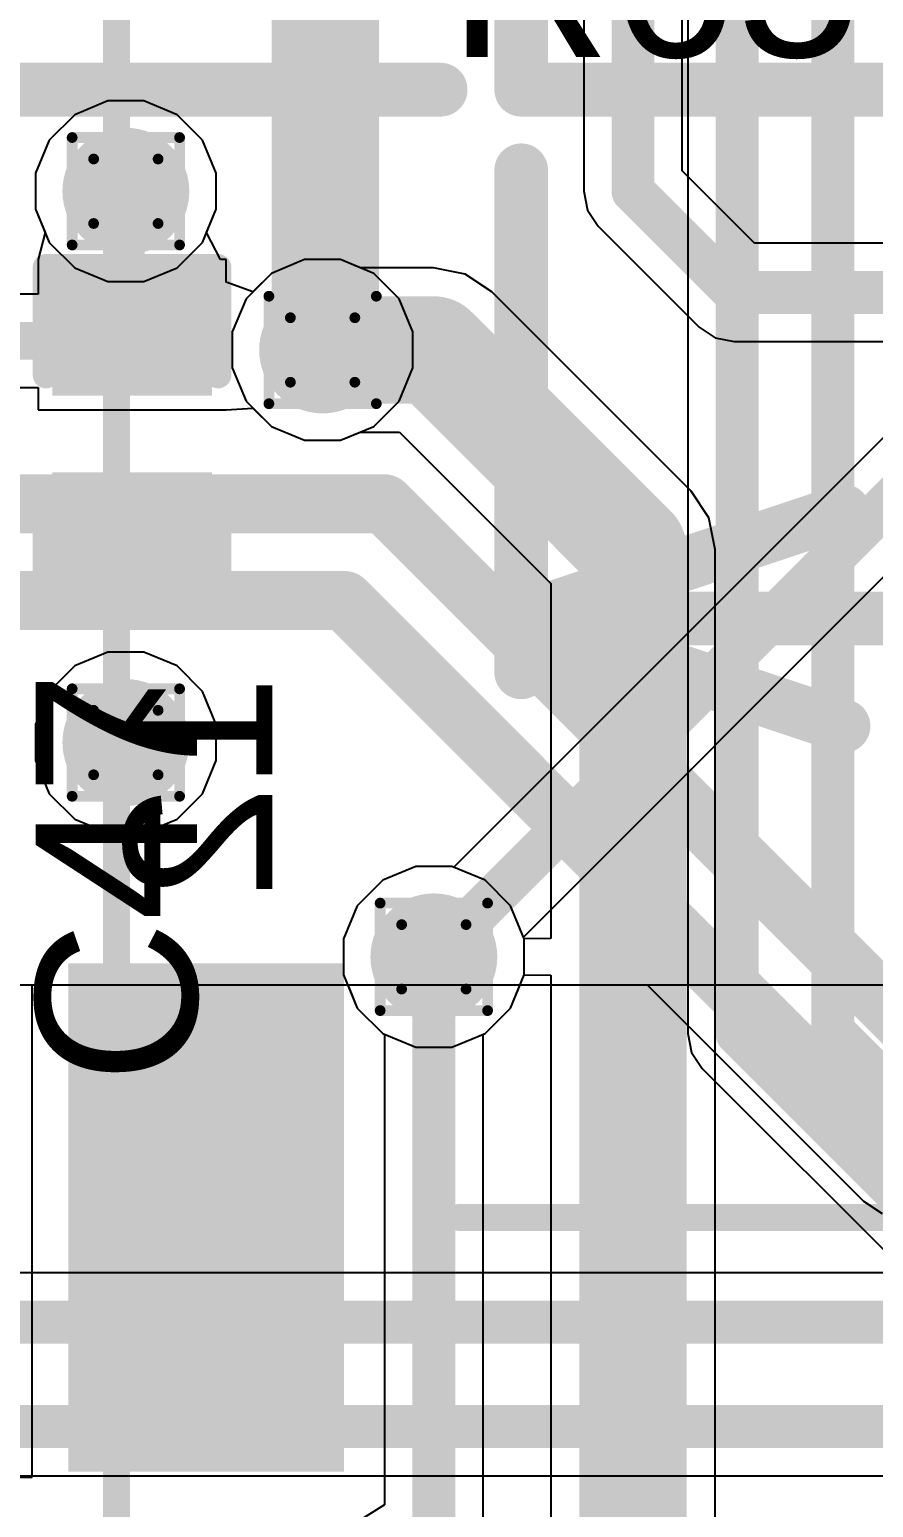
# Model space of a CAD drawing. Header units: inches. Extents: x -6 to 5433, y -4 to 5447.
# Drawn here: x 32.17 to 36.16, y 4.8 to 11.78 of the extents above; entities that cross this region are included whole.
import ezdxf

# ---------------------------------------------------------------- set-up
doc = ezdxf.new("R2010")
doc.units = ezdxf.units.IN
for name, color, linetype in [('Bottom Layer', 5, 'Continuous'), ('Bottom Overlay', 54, 'Continuous'), ('Bottom Paste', 16, 'Continuous'), ('Bottom Solder', 6, 'Continuous'), ('Dimensions', 6, 'Continuous'), ('Drill Drawing', 1, 'Continuous'), ('Ground', 16, 'Continuous'), ('Mechanical 4', 56, 'Continuous'), ('Power', 76, 'Continuous'), ('Top Layer', 1, 'Continuous'), ('Top Overlay', 2, 'Continuous'), ('Top Paste', 8, 'Continuous'), ('Top Solder', 216, 'Continuous'), ('Via Holes', 16, 'Continuous')]:
    doc.layers.add(name, color=color, linetype=linetype)
doc.styles.add('Arial', font='', dxfattribs={"height": 0.2})
doc.styles.get('Arial').set_extended_font_data('Arial')

msp = doc.modelspace()

# ---------------------------------------------------------------- hatches: boundary and pattern name
at = {"layer": 'Bottom Layer'}
h = msp.add_hatch(color=5, dxfattribs=at)
edge = h.paths.add_edge_path()
edge.add_arc((32.6278748, 11.01995764), 0.2999994, 0, 360)
h = msp.add_hatch(color=5, dxfattribs=at)
edge = h.paths.add_edge_path()
edge.add_arc((33.55814726, 10.26969752), 0.2999994, 0, 360)
h = msp.add_hatch(color=5, dxfattribs=at)
edge = h.paths.add_edge_path()
edge.add_arc((32.6278748, 8.413965899999999), 0.2999994, 0, 360)
h = msp.add_hatch(color=5, dxfattribs=at)
edge = h.paths.add_edge_path()
edge.add_arc((34.0841584, 7.400963099999999), 0.2999994, 0, 360)
msp.add_hatch(color=5, dxfattribs=at).paths.add_polyline_path([(33.55814598999999, 7.26905074), (33.55814598999999, 5.069050059999999), (32.45814565, 5.069050059999999), (32.45814565, 7.26905074)])
at = {"layer": 'Bottom Paste'}
msp.add_hatch(color=16, dxfattribs=at).paths.add_polyline_path([(33.55814598999999, 7.26905074), (33.55814598999999, 5.069050059999999), (32.45814565, 5.069050059999999), (32.45814565, 7.26905074)])
at = {"layer": 'Bottom Solder'}
msp.add_hatch(color=6, dxfattribs=at).paths.add_polyline_path([(33.65974599, 7.37065074), (33.65974599, 4.967450059999999), (32.35654565, 4.967450059999999), (32.35654565, 7.37065074)])
at = {"layer": 'Ground'}
h = msp.add_hatch(color=16, dxfattribs=at)
edge = h.paths.add_edge_path()
edge.add_arc((32.6278748, 11.01995764), 0.2999994, 0, 360)
h = msp.add_hatch(color=16, dxfattribs=at)
edge = h.paths.add_edge_path()
edge.add_arc((33.55814726, 10.26969752), 0.2999994, 0, 360)
h = msp.add_hatch(color=16, dxfattribs=at)
edge = h.paths.add_edge_path()
edge.add_arc((32.6278748, 8.413965899999999), 0.2999994, 0, 360)
h = msp.add_hatch(color=16, dxfattribs=at)
edge = h.paths.add_edge_path()
edge.add_arc((34.0841584, 7.400963099999999), 0.2999994, 0, 360)
at = {"layer": 'Power'}
h = msp.add_hatch(color=76, dxfattribs=at)
edge = h.paths.add_edge_path()
edge.add_arc((32.6278748, 11.01995764), 0.2999994, 0, 360)
h = msp.add_hatch(color=76, dxfattribs=at)
edge = h.paths.add_edge_path()
edge.add_arc((33.55814726, 10.26969752), 0.2999994, 0, 360)
h = msp.add_hatch(color=76, dxfattribs=at)
edge = h.paths.add_edge_path()
edge.add_arc((32.6278748, 8.413965899999999), 0.2999994, 0, 360)
h = msp.add_hatch(color=76, dxfattribs=at)
edge = h.paths.add_edge_path()
edge.add_arc((34.0841584, 7.400963099999999), 0.2999994, 0, 360)
at = {"layer": 'Top Layer'}
h = msp.add_hatch(color=1, dxfattribs=at)
edge = h.paths.add_edge_path()
edge.add_arc((32.6278748, 11.01995764), 0.2999994, 0, 360)
for points in [[(32.33965592, 10.5709339), (32.97465592, 10.5709339), (32.97465592, 10.1137339), (32.33965592, 10.1137339)], [(32.33965592, 9.631133899999998), (32.97465592, 9.631133899999998), (32.97465592, 9.1739339), (32.33965592, 9.1739339)]]:
    msp.add_hatch(color=1, dxfattribs=at).paths.add_polyline_path(points)
h = msp.add_hatch(color=1, dxfattribs=at)
edge = h.paths.add_edge_path()
edge.add_arc((33.55814726, 10.26969752), 0.2999994, 0, 360)
h = msp.add_hatch(color=1, dxfattribs=at)
edge = h.paths.add_edge_path()
edge.add_arc((32.6278748, 8.413965899999999), 0.2999994, 0, 360)
h = msp.add_hatch(color=1, dxfattribs=at)
edge = h.paths.add_edge_path()
edge.add_arc((34.0841584, 7.400963099999999), 0.2999994, 0, 360)
at = {"layer": 'Top Paste'}
for points in [[(32.33965592, 10.5709339), (32.97465592, 10.5709339), (32.97465592, 10.1137339), (32.33965592, 10.1137339)], [(32.33965592, 9.631133899999998), (32.97465592, 9.631133899999998), (32.97465592, 9.1739339), (32.33965592, 9.1739339)]]:
    msp.add_hatch(color=8, dxfattribs=at).paths.add_polyline_path(points)
at = {"layer": 'Top Solder'}
for points in [[(32.27965604, 10.63093378), (33.0346558, 10.63093378), (33.0346558, 10.05373402), (32.27965604, 10.05373402)], [(32.27965604, 9.69113378), (33.0346558, 9.69113378), (33.0346558, 9.113934019999999), (32.27965604, 9.113934019999999)]]:
    msp.add_hatch(color=216, dxfattribs=at).paths.add_polyline_path(points)
at = {"layer": 'Via Holes'}
h = msp.add_hatch(color=7, dxfattribs=at)
edge = h.paths.add_edge_path()
edge.add_arc((32.6278748, 11.01995764), 0.1499997, 0, 360)
h = msp.add_hatch(color=7, dxfattribs=at)
edge = h.paths.add_edge_path()
edge.add_arc((33.55814726, 10.26969752), 0.1499997, 0, 360)
h = msp.add_hatch(color=7, dxfattribs=at)
edge = h.paths.add_edge_path()
edge.add_arc((32.6278748, 8.413965899999999), 0.1499997, 0, 360)
h = msp.add_hatch(color=7, dxfattribs=at)
edge = h.paths.add_edge_path()
edge.add_arc((34.0841584, 7.400963099999999), 0.1499997, 0, 360)

# ---------------------------------------------------------------- linework, layer by layer
at = {"layer": 'Bottom Layer'}
for p, q in [((18.45814698, 7.26905074), (36.28905112, 7.26905074)), ((32.18514518, 4.94205006), (32.18514518, 7.26905074)), ((32.18514518, 7.26905074), (33.67661794, 7.26905074)), ((33.67661794, 7.26905074), (33.72216776, 7.159089059999999)), ((34.44614903999999, 7.159089059999999), (34.49169886, 7.26905074)), ((34.49169886, 7.26905074), (35.09310482, 7.26905074)), ((35.09310482, 7.26905074), (36.11552847999999, 6.24662708)), ((33.72216776, 7.159089059999999), (33.84228436, 7.03897246)), ((34.32603244, 7.03897246), (34.44614903999999, 7.159089059999999)), ((33.84228436, 7.03897246), (33.8511134, 7.035314859999999)), ((33.8511134, 7.035314859999999), (33.8511134, 4.80992688)), ((34.31726944, 7.0353428), (34.32603244, 7.03897246)), ((34.31726944, -0.58097674), (34.31726944, 7.0353428)), ((36.11552847999999, 6.24662708), (36.11553356, 6.24661946)), ((36.11553356, 6.24661946), (36.20375284, 6.18767368)), ((30.83114738, 4.94205006), (32.18514518, 4.94205006)), ((33.8511134, 4.80992688), (33.72411086, 4.7325661))]:
    msp.add_line(p, q, dxfattribs=at)
for points in [[(33.57103522, 10.28258548, 0.508, 0.508, 0), (33.57103522, 16.85513012, 0.508, 0.508, 0)], [(33.55814726, 10.26969752, 0.508, 0.508, 0), (33.57103522, 10.28258548, 0.508, 0.508, 0)], [(31.5350144, 9.5422339, 0.2794, 0.2794, 0), (33.85105752, 9.5422339, 0.2794, 0.2794, 0)], [(33.85105752, 9.5422339, 0.2794, 0.2794, 0), (36.49719142, 6.8961, 0.2794, 0.2794, 0)], [(22.99839444, 9.085033899999999, 0.2794, 0.2794, 0), (33.6616802, 9.085033899999999, 0.2794, 0.2794, 0)], [(33.6616802, 9.085033899999999, 0.2794, 0.2794, 0), (36.3078141, 6.438899999999999, 0.2794, 0.2794, 0)], [(34.0841584, 7.400963099999999, 0.2032, 0.2032, 0), (34.08419142, 7.400930079999999, 0.2032, 0.2032, 0)], [(34.08419142, -0.63071502, 0.2032, 0.2032, 0), (34.08419142, 7.400930079999999, 0.2032, 0.2032, 0)]]:
    msp.add_lwpolyline(points, format="xyseb", dxfattribs=at)
for points in [[(33.43114726, 10.26969752, 0.254, 0.254, 1), (33.68514725999999, 10.26969752, 0.254, 0.254, 1)], [(33.44403522, 10.28258548, 0.254, 0.254, 1), (33.69803522, 10.28258548, 0.254, 0.254, 1)], [(33.44403522, 10.28258548, 0.254, 0.254, 1), (33.69803522, 10.28258548, 0.254, 0.254, 1)], [(33.78120752, 9.5422339, 0.1397, 0.1397, 1), (33.92090751999999, 9.5422339, 0.1397, 0.1397, 1)], [(33.78120752, 9.5422339, 0.1397, 0.1397, 1), (33.92090751999999, 9.5422339, 0.1397, 0.1397, 1)], [(33.5918302, 9.085033899999999, 0.1397, 0.1397, 1), (33.7315302, 9.085033899999999, 0.1397, 0.1397, 1)], [(33.5918302, 9.085033899999999, 0.1397, 0.1397, 1), (33.7315302, 9.085033899999999, 0.1397, 0.1397, 1)], [(34.0333584, 7.400963099999999, 0.1016, 0.1016, 1), (34.1349584, 7.400963099999999, 0.1016, 0.1016, 1)], [(34.03339142, 7.400930079999999, 0.1016, 0.1016, 1), (34.13499142, 7.400930079999999, 0.1016, 0.1016, 1)], [(34.03339142, 7.400930079999999, 0.1016, 0.1016, 1), (34.13499142, 7.400930079999999, 0.1016, 0.1016, 1)]]:
    msp.add_lwpolyline(points, format="xyseb", close=True, dxfattribs=at)
at = {"layer": 'Bottom Overlay'}
msp.add_lwpolyline([(34.20397527999999, 6.1690504, 0.127, 0.127, 0), (36.25814694, 6.1690504, 0.127, 0.127, 0)], format="xyseb", dxfattribs=at)
msp.add_lwpolyline([(34.17222528, 6.1690504, 0.0635, 0.0635, 1), (34.23572528, 6.1690504, 0.0635, 0.0635, 1)], format="xyseb", close=True, dxfattribs=at)
at = {"layer": 'Dimensions'}
msp.add_lwpolyline([(32.58323176, 0.9964597799999999, 0.127, 0.127, 0), (32.58323176, 29.99498954, 0.127, 0.127, 0)], format="xyseb", dxfattribs=at)
at = {"layer": 'Drill Drawing'}
for points in [[(32.3738748, 11.27395764, 0.0508, 0.0508, 0), (32.8818748, 11.27395764, 0.0508, 0.0508, 0)], [(32.3738748, 10.76595764, 0.0508, 0.0508, 0), (32.3738748, 11.27395764, 0.0508, 0.0508, 0)], [(32.8818748, 10.76595764, 0.0508, 0.0508, 0), (32.8818748, 11.27395764, 0.0508, 0.0508, 0)], [(32.4754748, 11.17235764, 0.0508, 0.0508, 0), (32.7802748, 11.17235764, 0.0508, 0.0508, 0)], [(32.4754748, 10.86755764, 0.0508, 0.0508, 0), (32.4754748, 11.17235764, 0.0508, 0.0508, 0)], [(32.7802748, 10.86755764, 0.0508, 0.0508, 0), (32.7802748, 11.17235764, 0.0508, 0.0508, 0)], [(32.4754748, 10.86755764, 0.0508, 0.0508, 0), (32.7802748, 10.86755764, 0.0508, 0.0508, 0)], [(32.3738748, 10.76595764, 0.0508, 0.0508, 0), (32.8818748, 10.76595764, 0.0508, 0.0508, 0)], [(33.30414726, 10.52369752, 0.0508, 0.0508, 0), (33.81214726, 10.52369752, 0.0508, 0.0508, 0)], [(33.30414726, 10.01569752, 0.0508, 0.0508, 0), (33.30414726, 10.52369752, 0.0508, 0.0508, 0)], [(33.81214726, 10.01569752, 0.0508, 0.0508, 0), (33.81214726, 10.52369752, 0.0508, 0.0508, 0)], [(33.40574726, 10.42209752, 0.0508, 0.0508, 0), (33.71054726, 10.42209752, 0.0508, 0.0508, 0)], [(33.40574726, 10.11729752, 0.0508, 0.0508, 0), (33.40574726, 10.42209752, 0.0508, 0.0508, 0)], [(33.71054726, 10.11729752, 0.0508, 0.0508, 0), (33.71054726, 10.42209752, 0.0508, 0.0508, 0)], [(33.40574726, 10.11729752, 0.0508, 0.0508, 0), (33.71054726, 10.11729752, 0.0508, 0.0508, 0)], [(33.30414726, 10.01569752, 0.0508, 0.0508, 0), (33.81214726, 10.01569752, 0.0508, 0.0508, 0)], [(32.3738748, 8.6679659, 0.0508, 0.0508, 0), (32.8818748, 8.6679659, 0.0508, 0.0508, 0)], [(32.3738748, 8.1599659, 0.0508, 0.0508, 0), (32.3738748, 8.6679659, 0.0508, 0.0508, 0)], [(32.8818748, 8.1599659, 0.0508, 0.0508, 0), (32.8818748, 8.6679659, 0.0508, 0.0508, 0)], [(32.4754748, 8.5663659, 0.0508, 0.0508, 0), (32.7802748, 8.5663659, 0.0508, 0.0508, 0)], [(32.4754748, 8.261565899999999, 0.0508, 0.0508, 0), (32.4754748, 8.5663659, 0.0508, 0.0508, 0)], [(32.7802748, 8.261565899999999, 0.0508, 0.0508, 0), (32.7802748, 8.5663659, 0.0508, 0.0508, 0)], [(32.4754748, 8.261565899999999, 0.0508, 0.0508, 0), (32.7802748, 8.261565899999999, 0.0508, 0.0508, 0)], [(32.3738748, 8.1599659, 0.0508, 0.0508, 0), (32.8818748, 8.1599659, 0.0508, 0.0508, 0)], [(33.83015839999999, 7.6549631, 0.0508, 0.0508, 0), (34.3381584, 7.6549631, 0.0508, 0.0508, 0)], [(33.83015839999999, 7.146963099999999, 0.0508, 0.0508, 0), (33.83015839999999, 7.6549631, 0.0508, 0.0508, 0)], [(34.3381584, 7.146963099999999, 0.0508, 0.0508, 0), (34.3381584, 7.6549631, 0.0508, 0.0508, 0)], [(33.9317584, 7.553363099999999, 0.0508, 0.0508, 0), (34.2365584, 7.553363099999999, 0.0508, 0.0508, 0)], [(33.9317584, 7.248563099999999, 0.0508, 0.0508, 0), (33.9317584, 7.553363099999999, 0.0508, 0.0508, 0)], [(34.2365584, 7.248563099999999, 0.0508, 0.0508, 0), (34.2365584, 7.553363099999999, 0.0508, 0.0508, 0)], [(33.9317584, 7.248563099999999, 0.0508, 0.0508, 0), (34.2365584, 7.248563099999999, 0.0508, 0.0508, 0)], [(33.83015839999999, 7.146963099999999, 0.0508, 0.0508, 0), (34.3381584, 7.146963099999999, 0.0508, 0.0508, 0)]]:
    msp.add_lwpolyline(points, format="xyseb", dxfattribs=at)
for points in [[(32.3611748, 11.27395764, 0.0254, 0.0254, 1), (32.3865748, 11.27395764, 0.0254, 0.0254, 1)], [(32.3611748, 11.27395764, 0.0254, 0.0254, 1), (32.3865748, 11.27395764, 0.0254, 0.0254, 1)], [(32.8691748, 11.27395764, 0.0254, 0.0254, 1), (32.89457479999999, 11.27395764, 0.0254, 0.0254, 1)], [(32.8691748, 11.27395764, 0.0254, 0.0254, 1), (32.89457479999999, 11.27395764, 0.0254, 0.0254, 1)], [(32.4627748, 11.17235764, 0.0254, 0.0254, 1), (32.4881748, 11.17235764, 0.0254, 0.0254, 1)], [(32.4627748, 11.17235764, 0.0254, 0.0254, 1), (32.4881748, 11.17235764, 0.0254, 0.0254, 1)], [(32.7675748, 11.17235764, 0.0254, 0.0254, 1), (32.7929748, 11.17235764, 0.0254, 0.0254, 1)], [(32.7675748, 11.17235764, 0.0254, 0.0254, 1), (32.7929748, 11.17235764, 0.0254, 0.0254, 1)], [(32.4627748, 10.86755764, 0.0254, 0.0254, 1), (32.4881748, 10.86755764, 0.0254, 0.0254, 1)], [(32.4627748, 10.86755764, 0.0254, 0.0254, 1), (32.4881748, 10.86755764, 0.0254, 0.0254, 1)], [(32.7675748, 10.86755764, 0.0254, 0.0254, 1), (32.7929748, 10.86755764, 0.0254, 0.0254, 1)], [(32.7675748, 10.86755764, 0.0254, 0.0254, 1), (32.7929748, 10.86755764, 0.0254, 0.0254, 1)], [(32.3611748, 10.76595764, 0.0254, 0.0254, 1), (32.3865748, 10.76595764, 0.0254, 0.0254, 1)], [(32.3611748, 10.76595764, 0.0254, 0.0254, 1), (32.3865748, 10.76595764, 0.0254, 0.0254, 1)], [(32.8691748, 10.76595764, 0.0254, 0.0254, 1), (32.89457479999999, 10.76595764, 0.0254, 0.0254, 1)], [(32.8691748, 10.76595764, 0.0254, 0.0254, 1), (32.89457479999999, 10.76595764, 0.0254, 0.0254, 1)], [(33.29144726, 10.52369752, 0.0254, 0.0254, 1), (33.31684726, 10.52369752, 0.0254, 0.0254, 1)], [(33.29144726, 10.52369752, 0.0254, 0.0254, 1), (33.31684726, 10.52369752, 0.0254, 0.0254, 1)], [(33.79944725999999, 10.52369752, 0.0254, 0.0254, 1), (33.82484726, 10.52369752, 0.0254, 0.0254, 1)], [(33.79944725999999, 10.52369752, 0.0254, 0.0254, 1), (33.82484726, 10.52369752, 0.0254, 0.0254, 1)], [(33.39304726, 10.42209752, 0.0254, 0.0254, 1), (33.41844726, 10.42209752, 0.0254, 0.0254, 1)], [(33.39304726, 10.42209752, 0.0254, 0.0254, 1), (33.41844726, 10.42209752, 0.0254, 0.0254, 1)], [(33.69784726, 10.42209752, 0.0254, 0.0254, 1), (33.72324726, 10.42209752, 0.0254, 0.0254, 1)], [(33.69784726, 10.42209752, 0.0254, 0.0254, 1), (33.72324726, 10.42209752, 0.0254, 0.0254, 1)], [(33.39304726, 10.11729752, 0.0254, 0.0254, 1), (33.41844726, 10.11729752, 0.0254, 0.0254, 1)], [(33.39304726, 10.11729752, 0.0254, 0.0254, 1), (33.41844726, 10.11729752, 0.0254, 0.0254, 1)], [(33.69784726, 10.11729752, 0.0254, 0.0254, 1), (33.72324726, 10.11729752, 0.0254, 0.0254, 1)], [(33.69784726, 10.11729752, 0.0254, 0.0254, 1), (33.72324726, 10.11729752, 0.0254, 0.0254, 1)], [(33.29144726, 10.01569752, 0.0254, 0.0254, 1), (33.31684726, 10.01569752, 0.0254, 0.0254, 1)], [(33.29144726, 10.01569752, 0.0254, 0.0254, 1), (33.31684726, 10.01569752, 0.0254, 0.0254, 1)], [(33.79944725999999, 10.01569752, 0.0254, 0.0254, 1), (33.82484726, 10.01569752, 0.0254, 0.0254, 1)], [(33.79944725999999, 10.01569752, 0.0254, 0.0254, 1), (33.82484726, 10.01569752, 0.0254, 0.0254, 1)], [(32.3611748, 8.6679659, 0.0254, 0.0254, 1), (32.3865748, 8.6679659, 0.0254, 0.0254, 1)], [(32.3611748, 8.6679659, 0.0254, 0.0254, 1), (32.3865748, 8.6679659, 0.0254, 0.0254, 1)], [(32.8691748, 8.6679659, 0.0254, 0.0254, 1), (32.89457479999999, 8.6679659, 0.0254, 0.0254, 1)], [(32.8691748, 8.6679659, 0.0254, 0.0254, 1), (32.89457479999999, 8.6679659, 0.0254, 0.0254, 1)], [(32.4627748, 8.5663659, 0.0254, 0.0254, 1), (32.4881748, 8.5663659, 0.0254, 0.0254, 1)], [(32.4627748, 8.5663659, 0.0254, 0.0254, 1), (32.4881748, 8.5663659, 0.0254, 0.0254, 1)], [(32.7675748, 8.5663659, 0.0254, 0.0254, 1), (32.7929748, 8.5663659, 0.0254, 0.0254, 1)], [(32.7675748, 8.5663659, 0.0254, 0.0254, 1), (32.7929748, 8.5663659, 0.0254, 0.0254, 1)], [(32.4627748, 8.261565899999999, 0.0254, 0.0254, 1), (32.4881748, 8.261565899999999, 0.0254, 0.0254, 1)], [(32.4627748, 8.261565899999999, 0.0254, 0.0254, 1), (32.4881748, 8.261565899999999, 0.0254, 0.0254, 1)], [(32.7675748, 8.261565899999999, 0.0254, 0.0254, 1), (32.7929748, 8.261565899999999, 0.0254, 0.0254, 1)], [(32.7675748, 8.261565899999999, 0.0254, 0.0254, 1), (32.7929748, 8.261565899999999, 0.0254, 0.0254, 1)], [(32.3611748, 8.1599659, 0.0254, 0.0254, 1), (32.3865748, 8.1599659, 0.0254, 0.0254, 1)], [(32.3611748, 8.1599659, 0.0254, 0.0254, 1), (32.3865748, 8.1599659, 0.0254, 0.0254, 1)], [(32.8691748, 8.1599659, 0.0254, 0.0254, 1), (32.89457479999999, 8.1599659, 0.0254, 0.0254, 1)], [(32.8691748, 8.1599659, 0.0254, 0.0254, 1), (32.89457479999999, 8.1599659, 0.0254, 0.0254, 1)], [(33.8174584, 7.6549631, 0.0254, 0.0254, 1), (33.8428584, 7.6549631, 0.0254, 0.0254, 1)], [(33.8174584, 7.6549631, 0.0254, 0.0254, 1), (33.8428584, 7.6549631, 0.0254, 0.0254, 1)], [(34.3254584, 7.6549631, 0.0254, 0.0254, 1), (34.35085839999999, 7.6549631, 0.0254, 0.0254, 1)], [(34.3254584, 7.6549631, 0.0254, 0.0254, 1), (34.35085839999999, 7.6549631, 0.0254, 0.0254, 1)], [(33.9190584, 7.553363099999999, 0.0254, 0.0254, 1), (33.94445839999999, 7.553363099999999, 0.0254, 0.0254, 1)], [(33.9190584, 7.553363099999999, 0.0254, 0.0254, 1), (33.94445839999999, 7.553363099999999, 0.0254, 0.0254, 1)], [(34.2238584, 7.553363099999999, 0.0254, 0.0254, 1), (34.2492584, 7.553363099999999, 0.0254, 0.0254, 1)], [(34.2238584, 7.553363099999999, 0.0254, 0.0254, 1), (34.2492584, 7.553363099999999, 0.0254, 0.0254, 1)], [(33.9190584, 7.248563099999999, 0.0254, 0.0254, 1), (33.94445839999999, 7.248563099999999, 0.0254, 0.0254, 1)], [(33.9190584, 7.248563099999999, 0.0254, 0.0254, 1), (33.94445839999999, 7.248563099999999, 0.0254, 0.0254, 1)], [(34.2238584, 7.248563099999999, 0.0254, 0.0254, 1), (34.2492584, 7.248563099999999, 0.0254, 0.0254, 1)], [(34.2238584, 7.248563099999999, 0.0254, 0.0254, 1), (34.2492584, 7.248563099999999, 0.0254, 0.0254, 1)], [(33.8174584, 7.146963099999999, 0.0254, 0.0254, 1), (33.8428584, 7.146963099999999, 0.0254, 0.0254, 1)], [(33.8174584, 7.146963099999999, 0.0254, 0.0254, 1), (33.8428584, 7.146963099999999, 0.0254, 0.0254, 1)], [(34.3254584, 7.146963099999999, 0.0254, 0.0254, 1), (34.35085839999999, 7.146963099999999, 0.0254, 0.0254, 1)], [(34.3254584, 7.146963099999999, 0.0254, 0.0254, 1), (34.35085839999999, 7.146963099999999, 0.0254, 0.0254, 1)]]:
    msp.add_lwpolyline(points, format="xyseb", close=True, dxfattribs=at)
at = {"layer": 'Ground'}
for p, q in [((35.28496626, 23.42143906), (35.28496626, 7.03789296)), ((32.54293974, 11.44695704), (32.38600076, 11.38194828)), ((32.71280985999999, 11.44695704), (32.54293974, 11.44695704)), ((32.86974883999999, 11.38194828), (32.71280985999999, 11.44695704)), ((32.38600076, 11.38194828), (32.26588416, 11.26183168)), ((32.98986544, 11.26183168), (32.86974883999999, 11.38194828)), ((32.26588416, 11.26183168), (32.2008754, 11.1048927)), ((33.05487419999999, 11.1048927), (32.98986544, 11.26183168)), ((32.2008754, 11.1048927), (32.2008754, 10.93502258)), ((33.05487419999999, 10.93502258), (33.05487419999999, 11.1048927)), ((32.2008754, 10.93502258), (32.26588416, 10.7780836)), ((32.98986544, 10.7780836), (33.05487419999999, 10.93502258)), ((32.26588416, 10.7780836), (32.38600076, 10.657967)), ((32.86974883999999, 10.657967), (32.98986544, 10.7780836)), ((33.4732122, 10.69669692), (33.31627321999999, 10.63168816)), ((33.64308232, 10.69669692), (33.4732122, 10.69669692)), ((33.8000213, 10.63168816), (33.64308232, 10.69669692)), ((32.38600076, 10.657967), (32.54293974, 10.59295824)), ((32.71280985999999, 10.59295824), (32.86974883999999, 10.657967)), ((33.31627321999999, 10.63168816), (33.19615662, 10.51157156)), ((33.9201379, 10.51157156), (33.8000213, 10.63168816)), ((32.54293974, 10.59295824), (32.71280985999999, 10.59295824)), ((33.19615662, 10.51157156), (33.13114786, 10.35463258)), ((33.98514666, 10.35463258), (33.9201379, 10.51157156)), ((33.13114786, 10.35463258), (33.13114786, 10.18476246)), ((33.98514666, 10.18476246), (33.98514666, 10.35463258)), ((33.13114786, 10.18476246), (33.19615662, 10.02782348)), ((33.9201379, 10.02782348), (33.98514666, 10.18476246)), ((33.19615662, 10.02782348), (33.31627321999999, 9.90770688)), ((33.8000213, 9.90770688), (33.9201379, 10.02782348)), ((33.31627321999999, 9.90770688), (33.4732122, 9.84269812)), ((33.64308232, 9.84269812), (33.8000213, 9.90770688)), ((33.4732122, 9.84269812), (33.64308232, 9.84269812)), ((33.99922334, 7.8279625), (33.84228436, 7.762953739999999)), ((34.16909346, 7.8279625), (33.99922334, 7.8279625)), ((34.32603244, 7.762953739999999), (34.16909346, 7.8279625)), ((33.84228436, 7.762953739999999), (33.72216776, 7.642837139999999)), ((34.44614903999999, 7.642837139999999), (34.32603244, 7.762953739999999)), ((33.72216776, 7.642837139999999), (33.657159, 7.48589816)), ((34.5111578, 7.48589816), (34.44614903999999, 7.642837139999999)), ((33.657159, 7.48589816), (33.657159, 7.31602804)), ((34.5111578, 7.31602804), (34.5111578, 7.48589816)), ((33.657159, 7.31602804), (33.72216776, 7.159089059999999)), ((34.44614903999999, 7.159089059999999), (34.5111578, 7.31602804)), ((33.72216776, 7.159089059999999), (33.84228436, 7.03897246)), ((34.32603244, 7.03897246), (34.44614903999999, 7.159089059999999)), ((33.84228436, 7.03897246), (33.99922334, 6.9739637)), ((34.16909346, 6.9739637), (34.32603244, 7.03897246)), ((35.28496626, 7.03789296), (35.30270815999999, 6.94869832)), ((33.99922334, 6.9739637), (34.16909346, 6.9739637)), ((35.30270815999999, 6.94869832), (35.35323384, 6.87308252)), ((35.35323384, 6.87308252), (38.3249424, 3.901373959999999))]:
    msp.add_line(p, q, dxfattribs=at)
for points in [[(35.51804428, 7.03789296, 0.2032, 0.2032, 0), (35.51804428, 29.62524428, 0.2032, 0.2032, 0)], [(35.97133521999999, 7.0515734, 0.2032, 0.2032, 0), (35.97133521999999, 28.68153522, 0.2032, 0.2032, 0)], [(35.51804428, 7.03789296, 0.2032, 0.2032, 0), (39.7256, 2.83033724, 0.2032, 0.2032, 0)], [(35.97133521999999, 7.0515734, 0.2032, 0.2032, 0), (40.13863194, 2.88427668, 0.2032, 0.2032, 0)]]:
    msp.add_lwpolyline(points, format="xyseb", dxfattribs=at)
for points in [[(35.46724428, 7.03789296, 0.1016, 0.1016, 1), (35.56884428, 7.03789296, 0.1016, 0.1016, 1)], [(35.46724428, 7.03789296, 0.1016, 0.1016, 1), (35.56884428, 7.03789296, 0.1016, 0.1016, 1)], [(35.92053522, 7.0515734, 0.1016, 0.1016, 1), (36.02213522, 7.0515734, 0.1016, 0.1016, 1)], [(35.92053522, 7.0515734, 0.1016, 0.1016, 1), (36.02213522, 7.0515734, 0.1016, 0.1016, 1)]]:
    msp.add_lwpolyline(points, format="xyseb", close=True, dxfattribs=at)
at = {"layer": 'Mechanical 4'}
for points in [[(34.49719034, 11.50001256, 0.254, 0.254, 0), (34.49719034, 28.50001158, 0.254, 0.254, 0)], [(28.41470314, 11.50001256, 0.254, 0.254, 0), (34.11619034, 11.50001256, 0.254, 0.254, 0)], [(34.49719034, 11.50001256, 0.254, 0.254, 0), (51.49718935999999, 11.50001256, 0.254, 0.254, 0)], [(34.49719034, 8.74599978, 0.254, 0.254, 0), (34.49719034, 11.11901256, 0.254, 0.254, 0)], [(34.49719034, 8.99999978, 0.254, 0.254, 0), (36.02119034, 9.50799978, 0.254, 0.254, 0)], [(34.49719034, 8.99999978, 0.254, 0.254, 0), (36.02119034, 8.491999779999999, 0.254, 0.254, 0)], [(34.49719034, 8.99999978, 0.254, 0.254, 0), (37.35995068, 8.99999978, 0.254, 0.254, 0)]]:
    msp.add_lwpolyline(points, format="xyseb", dxfattribs=at)
for points in [[(34.05269034, 11.50001256, 0.127, 0.127, 1), (34.17969033999999, 11.50001256, 0.127, 0.127, 1)], [(34.43369034, 11.50001256, 0.127, 0.127, 1), (34.56069034, 11.50001256, 0.127, 0.127, 1)], [(34.43369034, 11.50001256, 0.127, 0.127, 1), (34.56069034, 11.50001256, 0.127, 0.127, 1)], [(34.43369034, 11.11901256, 0.127, 0.127, 1), (34.56069034, 11.11901256, 0.127, 0.127, 1)], [(35.95769034, 9.50799978, 0.127, 0.127, 1), (36.08469033999999, 9.50799978, 0.127, 0.127, 1)], [(34.43369034, 8.99999978, 0.127, 0.127, 1), (34.56069034, 8.99999978, 0.127, 0.127, 1)], [(34.43369034, 8.99999978, 0.127, 0.127, 1), (34.56069034, 8.99999978, 0.127, 0.127, 1)], [(34.43369034, 8.99999978, 0.127, 0.127, 1), (34.56069034, 8.99999978, 0.127, 0.127, 1)], [(34.43369034, 8.74599978, 0.127, 0.127, 1), (34.56069034, 8.74599978, 0.127, 0.127, 1)], [(35.95769034, 8.491999779999999, 0.127, 0.127, 1), (36.08469033999999, 8.491999779999999, 0.127, 0.127, 1)]]:
    msp.add_lwpolyline(points, format="xyseb", close=True, dxfattribs=at)
at = {"layer": 'Power'}
for p, q in [((37.46578232, 11.11221044), (34.17789201999999, 7.824317599999999)), ((33.4732122, 10.69669692), (33.31627321999999, 10.63168816)), ((33.64308232, 10.69669692), (33.4732122, 10.69669692)), ((33.8000213, 10.63168816), (33.64308232, 10.69669692)), ((34.5075129, 7.49469672), (37.7271407, 10.71432198)), ((33.31627321999999, 10.63168816), (33.19615662, 10.51157156)), ((33.9201379, 10.51157156), (33.8000213, 10.63168816)), ((33.19615662, 10.51157156), (33.13114786, 10.35463258)), ((33.98514666, 10.35463258), (33.9201379, 10.51157156)), ((33.13114786, 10.35463258), (33.13114786, 10.18476246)), ((33.98514666, 10.18476246), (33.98514666, 10.35463258)), ((33.13114786, 10.18476246), (33.19615662, 10.02782348)), ((33.9201379, 10.02782348), (33.98514666, 10.18476246)), ((33.19615662, 10.02782348), (33.31627321999999, 9.90770688)), ((33.8000213, 9.90770688), (33.9201379, 10.02782348)), ((33.31627321999999, 9.90770688), (33.4732122, 9.84269812)), ((33.64308232, 9.84269812), (33.8000213, 9.90770688)), ((33.4732122, 9.84269812), (33.64308232, 9.84269812)), ((32.54293974, 8.840965299999999), (32.38600076, 8.77595654)), ((32.71280985999999, 8.840965299999999), (32.54293974, 8.840965299999999)), ((32.86974883999999, 8.77595654), (32.71280985999999, 8.840965299999999)), ((32.38600076, 8.77595654), (32.26588416, 8.65583994)), ((32.98986544, 8.65583994), (32.86974883999999, 8.77595654)), ((32.26588416, 8.65583994), (32.2008754, 8.49890096)), ((33.05487419999999, 8.49890096), (32.98986544, 8.65583994)), ((32.2008754, 8.49890096), (32.2008754, 8.32903084)), ((33.05487419999999, 8.32903084), (33.05487419999999, 8.49890096)), ((32.2008754, 8.32903084), (32.26588416, 8.17209186)), ((32.98986544, 8.17209186), (33.05487419999999, 8.32903084)), ((32.26588416, 8.17209186), (32.38600076, 8.051975259999999)), ((32.86974883999999, 8.051975259999999), (32.98986544, 8.17209186)), ((32.38600076, 8.051975259999999), (32.54293974, 7.986966499999999)), ((32.71280985999999, 7.986966499999999), (32.86974883999999, 8.051975259999999)), ((32.54293974, 7.986966499999999), (32.71280985999999, 7.986966499999999)), ((33.99922334, 7.8279625), (33.84228436, 7.762953739999999)), ((34.16909346, 7.8279625), (33.99922334, 7.8279625)), ((34.17789201999999, 7.824317599999999), (34.16909346, 7.8279625)), ((33.84228436, 7.762953739999999), (33.72216776, 7.642837139999999)), ((33.72216776, 7.642837139999999), (33.657159, 7.48589816)), ((33.657159, 7.48589816), (33.657159, 7.31602804)), ((34.5111578, 7.48589816), (34.5075129, 7.49469672)), ((34.5111578, 7.31602804), (34.5111578, 7.48589816)), ((33.657159, 7.31602804), (33.72216776, 7.159089059999999)), ((34.44614903999999, 7.159089059999999), (34.5111578, 7.31602804)), ((33.72216776, 7.159089059999999), (33.84228436, 7.03897246)), ((34.32603244, 7.03897246), (34.44614903999999, 7.159089059999999)), ((33.84228436, 7.03897246), (33.99922334, 6.9739637)), ((34.16909346, 6.9739637), (34.32603244, 7.03897246)), ((33.99922334, 6.9739637), (34.16909346, 6.9739637)), ((37.5975499, 5.90697066), (26.50607856, 5.90697066)), ((21.07355704, 4.94852198), (47.57645552, 4.94852198))]:
    msp.add_line(p, q, dxfattribs=at)
for points in [[(34.0841584, 7.400963099999999, 0.2032, 0.2032, 0), (37.6305953, 10.9474, 0.2032, 0.2032, 0)], [(26.4095357, 5.67389264, 0.2032, 0.2032, 0), (49.20949263999999, 5.67389264, 0.2032, 0.2032, 0)], [(21.07355704, 5.1816, 0.2032, 0.2032, 0), (50.85791961999999, 5.1816, 0.2032, 0.2032, 0)]]:
    msp.add_lwpolyline(points, format="xyseb", dxfattribs=at)
msp.add_lwpolyline([(34.0333584, 7.400963099999999, 0.1016, 0.1016, 1), (34.1349584, 7.400963099999999, 0.1016, 0.1016, 1)], format="xyseb", close=True, dxfattribs=at)
at = {"layer": 'Top Layer'}
for p, q in [((35.25886776, 11.11662496), (35.25886776, 14.75135734)), ((34.79271172, 13.29811666), (34.79271172, 11.0200821)), ((32.54293974, 11.44695704), (32.38600076, 11.38194828)), ((32.71280985999999, 11.44695704), (32.54293974, 11.44695704)), ((32.86974883999999, 11.38194828), (32.71280985999999, 11.44695704)), ((32.38600076, 11.38194828), (32.26588416, 11.26183168)), ((32.98986544, 11.26183168), (32.86974883999999, 11.38194828)), ((32.26588416, 11.26183168), (32.2008754, 11.1048927)), ((33.05487419999999, 11.1048927), (32.98986544, 11.26183168)), ((35.6003352, 10.77515752), (35.25886776, 11.11662496)), ((32.2008754, 11.1048927), (32.2008754, 10.93502258)), ((33.05487419999999, 10.93502258), (33.05487419999999, 11.1048927)), ((34.79271172, 11.0200821), (34.81045362, 10.93088746)), ((32.2008754, 10.93502258), (32.24647602, 10.8249339)), ((33.00927358, 10.82493644), (33.05487419999999, 10.93502258)), ((34.81045362, 10.93088746), (34.8609793, 10.85527166)), ((34.8609793, 10.85527166), (35.3389819, 10.37726906)), ((32.24647602, 10.8249339), (32.21265338, 10.69793136)), ((33.0756514, 10.6979339), (33.00927358, 10.82493644)), ((41.01145214, 10.77515752), (35.6003352, 10.77515752)), ((32.21265338, 10.69793136), (32.21265592, 10.69793136)), ((32.21265592, 10.69793136), (32.21265592, 10.53318188)), ((33.10165592, 10.6979339), (33.0756514, 10.6979339)), ((33.10165592, 10.59003216), (33.10165592, 10.6979339)), ((33.4732122, 10.69669692), (33.31627321999999, 10.63168816)), ((33.64308232, 10.69669692), (33.4732122, 10.69669692)), ((33.73610982, 10.65816258), (33.64308232, 10.69669692)), ((33.31627321999999, 10.63168816), (33.22865592, 10.54407086)), ((34.08319574, 10.65816258), (33.73610982, 10.65816258)), ((34.23185432, 10.6285919), (34.08319574, 10.65816258)), ((34.3578815, 10.54438328), (34.23185432, 10.6285919)), ((33.22865592, 10.54407086), (33.10165592, 10.59003216)), ((32.21265592, 10.53318188), (31.67163338, 10.53318188)), ((35.3004755, 9.60178928), (34.3578815, 10.54438328)), ((35.3389819, 10.37726906), (35.41459769999999, 10.32674338)), ((35.41459769999999, 10.32674338), (35.50379234, 10.30900148)), ((35.50379234, 10.30900148), (38.3336292, 10.30900148)), ((31.67163338, 10.09292368), (32.21265592, 10.09292368)), ((32.21265592, 10.09292368), (32.21265592, 9.986733899999999)), ((33.10165592, 9.986731359999999), (33.22865592, 9.995324179999999)), ((33.22865592, 9.995324179999999), (33.31627321999999, 9.90770688)), ((32.21265592, 9.986733899999999), (33.07570982, 9.986733899999999)), ((33.07570982, 9.986733899999999), (33.10165592, 9.986731359999999)), ((33.31627321999999, 9.90770688), (33.4732122, 9.84269812)), ((33.64308232, 9.84269812), (33.73610982, 9.88123246)), ((33.73610982, 9.88123246), (33.92228927999999, 9.88123246)), ((33.92228927999999, 9.88123246), (34.63732468, 9.16619706)), ((33.4732122, 9.84269812), (33.64308232, 9.84269812)), ((35.38468412, 9.475762099999999), (35.3004755, 9.60178928)), ((35.41425479999999, 9.32710352), (35.38468412, 9.475762099999999)), ((35.41425479999999, 2.9086048), (35.41425479999999, 9.32710352)), ((34.63732468, 9.16619706), (34.63732468, 7.487912379999999)), ((33.99922334, 7.8279625), (33.84228436, 7.762953739999999)), ((34.16909346, 7.8279625), (33.99922334, 7.8279625)), ((34.32603244, 7.762953739999999), (34.16909346, 7.8279625)), ((33.84228436, 7.762953739999999), (33.72216776, 7.642837139999999)), ((34.44614903999999, 7.642837139999999), (34.32603244, 7.762953739999999)), ((33.72216776, 7.642837139999999), (33.657159, 7.48589816)), ((34.5111578, 7.485900699999999), (34.44614903999999, 7.642837139999999)), ((33.657159, 7.48589816), (33.657159, 7.31602804)), ((34.63732468, 7.487912379999999), (34.5111578, 7.485900699999999)), ((33.657159, 7.31602804), (33.72216776, 7.159089059999999)), ((34.44614903999999, 7.159089059999999), (34.5111578, 7.3160255)), ((34.5111578, 7.3160255), (34.63732468, 7.31401382)), ((34.63732468, 7.31401382), (34.63732468, 2.9086048)), ((33.72216776, 7.159089059999999), (33.84228436, 7.03897246)), ((34.32603244, 7.03897246), (34.44614903999999, 7.159089059999999)), ((33.84228436, 7.03897246), (33.99922334, 6.9739637)), ((34.16909346, 6.9739637), (34.32603244, 7.03897246)), ((33.99922334, 6.9739637), (34.16909346, 6.9739637))]:
    msp.add_line(p, q, dxfattribs=at)
for points in [[(35.02578974, 11.0200821, 0.2032, 0.2032, 0), (35.02578974, 14.75135734, 0.2032, 0.2032, 0)], [(32.6278748, 10.37161248, 0.1778, 0.1778, 0), (32.6278748, 11.01995764, 0.1778, 0.1778, 0)], [(35.02578974, 11.0200821, 0.2032, 0.2032, 0), (35.50379234, 10.5420795, 0.2032, 0.2032, 0)], [(35.50379234, 10.5420795, 0.2032, 0.2032, 0), (41.01145214, 10.5420795, 0.2032, 0.2032, 0)], [(33.55814726, 10.26969752, 0.508, 0.508, 0), (34.08319574, 10.26969752, 0.508, 0.508, 0)], [(34.08319574, 10.26969752, 0.508, 0.508, 0), (35.02578974, 9.32710352, 0.508, 0.508, 0)], [(32.6278748, 10.37161248, 0.1778, 0.1778, 0), (32.6864345, 10.31305278, 0.1778, 0.1778, 0)], [(31.11463424, 10.31305278, 0.1778, 0.1778, 0), (32.6864345, 10.31305278, 0.1778, 0.1778, 0)], [(35.02578974, 2.73064224, 0.508, 0.508, 0), (35.02578974, 9.32710352, 0.508, 0.508, 0)]]:
    msp.add_lwpolyline(points, format="xyseb", dxfattribs=at)
for points in [[(32.5834248, 11.01995764, 0.08889999999999999, 0.08889999999999999, 1), (32.6723248, 11.01995764, 0.08889999999999999, 0.08889999999999999, 1)], [(34.97498974, 11.0200821, 0.1016, 0.1016, 1), (35.07658974, 11.0200821, 0.1016, 0.1016, 1)], [(34.97498974, 11.0200821, 0.1016, 0.1016, 1), (35.07658974, 11.0200821, 0.1016, 0.1016, 1)], [(35.45299233999999, 10.5420795, 0.1016, 0.1016, 1), (35.55459234, 10.5420795, 0.1016, 0.1016, 1)], [(35.45299233999999, 10.5420795, 0.1016, 0.1016, 1), (35.55459234, 10.5420795, 0.1016, 0.1016, 1)], [(33.43114726, 10.26969752, 0.254, 0.254, 1), (33.68514725999999, 10.26969752, 0.254, 0.254, 1)], [(33.95619574, 10.26969752, 0.254, 0.254, 1), (34.21019574, 10.26969752, 0.254, 0.254, 1)], [(33.95619574, 10.26969752, 0.254, 0.254, 1), (34.21019574, 10.26969752, 0.254, 0.254, 1)], [(32.5834248, 10.37161248, 0.08889999999999999, 0.08889999999999999, 1), (32.6723248, 10.37161248, 0.08889999999999999, 0.08889999999999999, 1)], [(32.5834248, 10.37161248, 0.08889999999999999, 0.08889999999999999, 1), (32.6723248, 10.37161248, 0.08889999999999999, 0.08889999999999999, 1)], [(32.64198449999999, 10.31305278, 0.08889999999999999, 0.08889999999999999, 1), (32.73088449999999, 10.31305278, 0.08889999999999999, 0.08889999999999999, 1)], [(32.64198449999999, 10.31305278, 0.08889999999999999, 0.08889999999999999, 1), (32.73088449999999, 10.31305278, 0.08889999999999999, 0.08889999999999999, 1)], [(34.89878974, 9.32710352, 0.254, 0.254, 1), (35.15278974, 9.32710352, 0.254, 0.254, 1)], [(34.89878974, 9.32710352, 0.254, 0.254, 1), (35.15278974, 9.32710352, 0.254, 0.254, 1)]]:
    msp.add_lwpolyline(points, format="xyseb", close=True, dxfattribs=at)
at = {"layer": 'Top Overlay'}
for points in [[(32.25075592, 10.6598339, 0.127, 0.127, 0), (33.06355592, 10.6598339, 0.127, 0.127, 0)], [(32.25075592, 10.1518339, 0.127, 0.127, 0), (32.25075592, 10.6598339, 0.127, 0.127, 0)], [(33.06355592, 10.1518339, 0.127, 0.127, 0), (33.06355592, 10.6598339, 0.127, 0.127, 0)], [(32.25075592, 9.085033899999999, 0.127, 0.127, 0), (32.25075592, 9.593033899999998, 0.127, 0.127, 0)], [(33.06355592, 9.085033899999999, 0.127, 0.127, 0), (33.06355592, 9.593033899999998, 0.127, 0.127, 0)], [(32.25075592, 9.085033899999999, 0.127, 0.127, 0), (33.06355592, 9.085033899999999, 0.127, 0.127, 0)]]:
    msp.add_lwpolyline(points, format="xyseb", dxfattribs=at)
for points in [[(32.21900592, 10.6598339, 0.0635, 0.0635, 1), (32.28250592, 10.6598339, 0.0635, 0.0635, 1)], [(32.21900592, 10.6598339, 0.0635, 0.0635, 1), (32.28250592, 10.6598339, 0.0635, 0.0635, 1)], [(33.03180592, 10.6598339, 0.0635, 0.0635, 1), (33.09530592, 10.6598339, 0.0635, 0.0635, 1)], [(33.03180592, 10.6598339, 0.0635, 0.0635, 1), (33.09530592, 10.6598339, 0.0635, 0.0635, 1)], [(32.21900592, 10.1518339, 0.0635, 0.0635, 1), (32.28250592, 10.1518339, 0.0635, 0.0635, 1)], [(33.03180592, 10.1518339, 0.0635, 0.0635, 1), (33.09530592, 10.1518339, 0.0635, 0.0635, 1)], [(32.21900592, 9.593033899999998, 0.0635, 0.0635, 1), (32.28250592, 9.593033899999998, 0.0635, 0.0635, 1)], [(33.03180592, 9.593033899999998, 0.0635, 0.0635, 1), (33.09530592, 9.593033899999998, 0.0635, 0.0635, 1)], [(32.21900592, 9.085033899999999, 0.0635, 0.0635, 1), (32.28250592, 9.085033899999999, 0.0635, 0.0635, 1)], [(32.21900592, 9.085033899999999, 0.0635, 0.0635, 1), (32.28250592, 9.085033899999999, 0.0635, 0.0635, 1)], [(33.03180592, 9.085033899999999, 0.0635, 0.0635, 1), (33.09530592, 9.085033899999999, 0.0635, 0.0635, 1)], [(33.03180592, 9.085033899999999, 0.0635, 0.0635, 1), (33.09530592, 9.085033899999999, 0.0635, 0.0635, 1)]]:
    msp.add_lwpolyline(points, format="xyseb", close=True, dxfattribs=at)

# ---------------------------------------------------------------- texts
at = {"layer": 'Bottom Overlay', "style": 'Arial', "text_generation_flag": 2}
msp.add_text('12', height=0.7000011399999999, rotation=90, dxfattribs=at).set_placement((33.3203423, 8.7596472))
at = {"layer": 'Top Overlay', "style": 'Arial'}
msp.add_text('R65', height=0.7619999999999999, dxfattribs=at).set_placement((34.152205, 11.65500082))
msp.add_text('C47', height=0.7619999999999999, rotation=90, dxfattribs=at).set_placement((32.96410729999999, 6.801436739999999))

doc.saveas('drawing.dxf')
